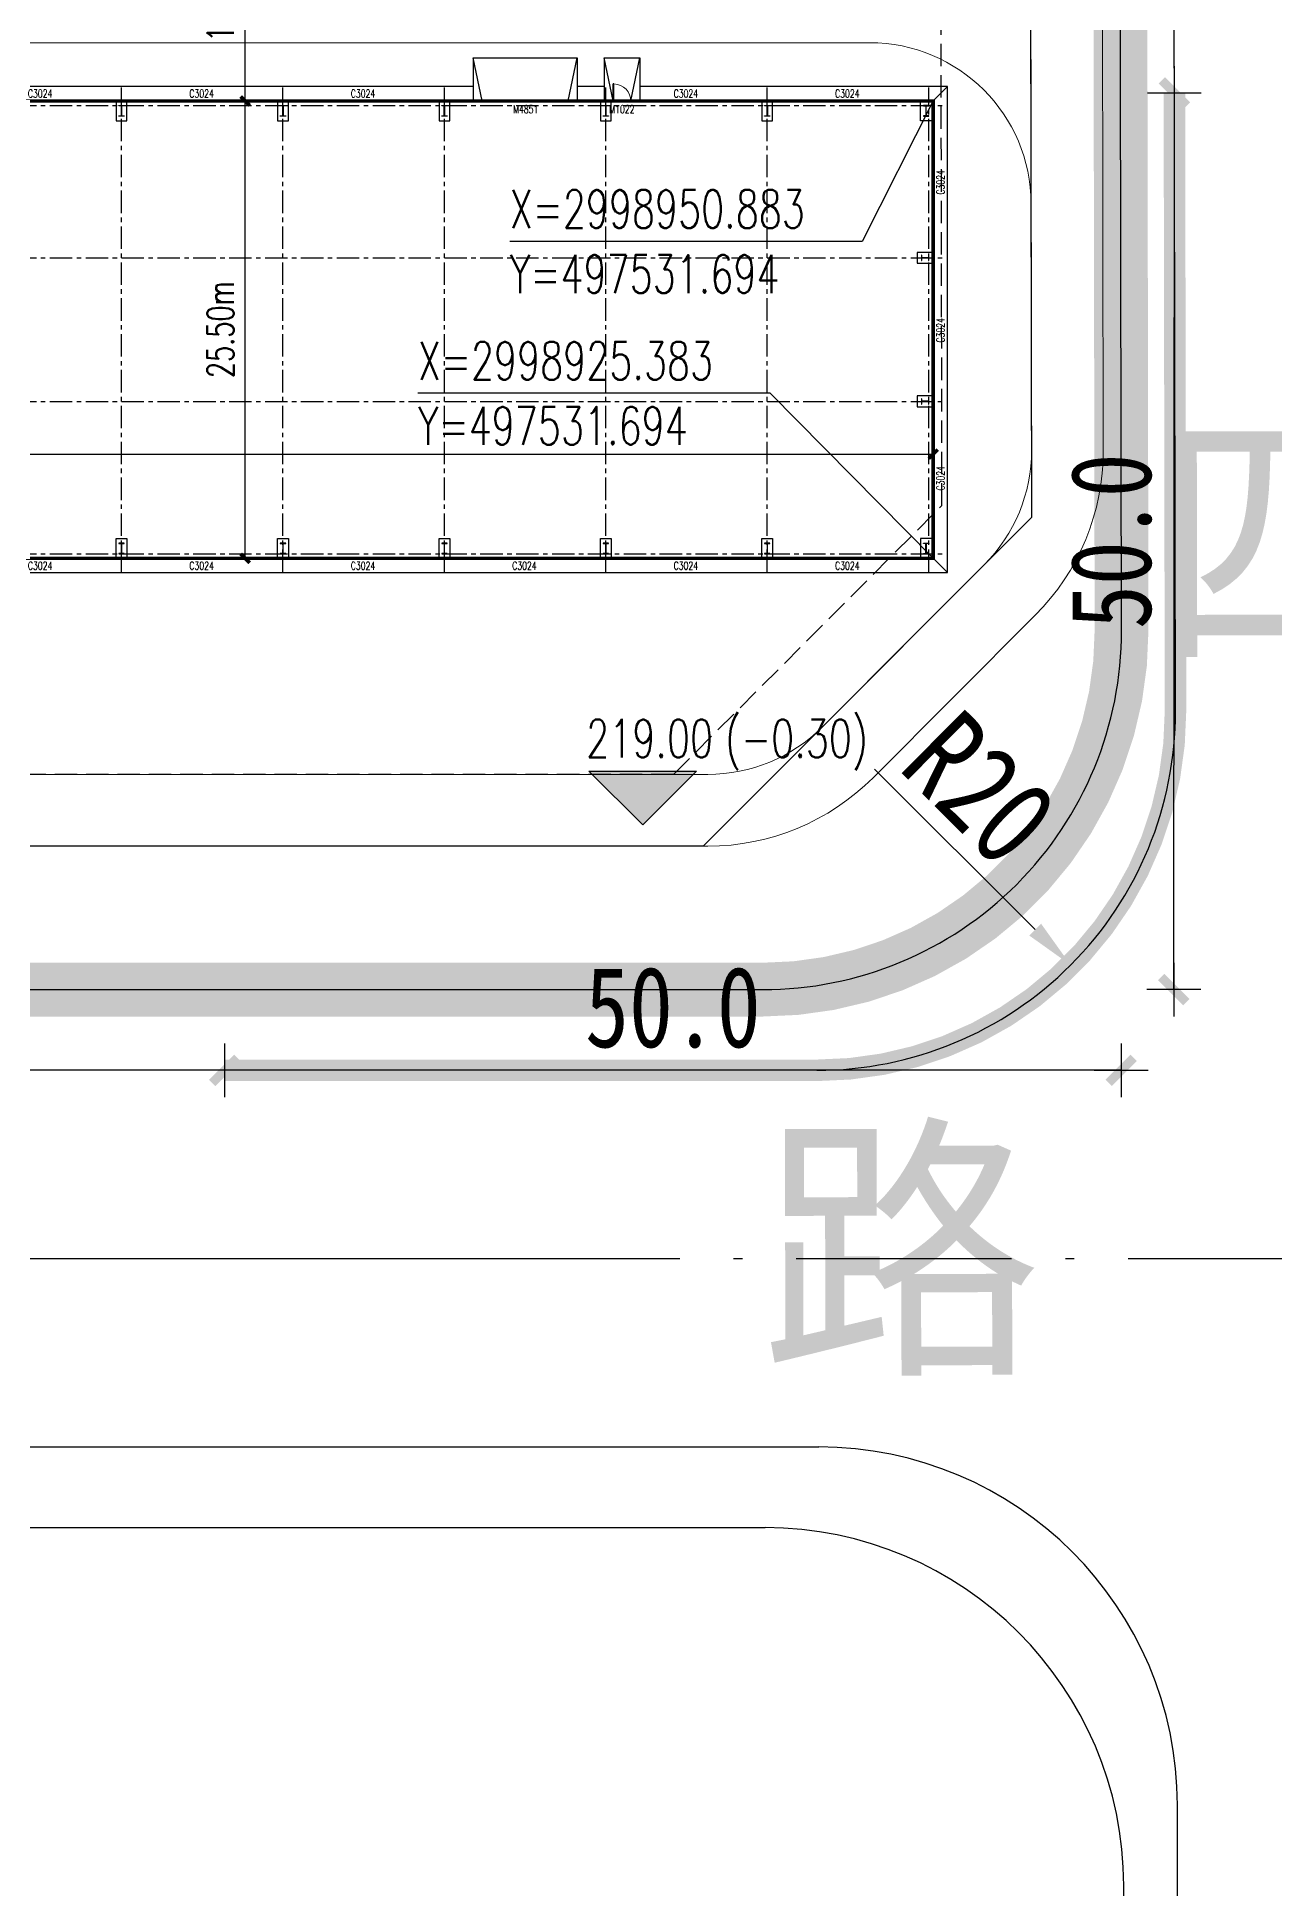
# Model space of a CAD drawing. Header units: metres. Extents: x 497148 to 498044, y 2998751 to 2999627.
# Drawn here: x 497481.7 to 497550.7, y 2998851.2 to 2998954.4 of the extents above; entities that cross this region are included whole.
import ezdxf

# ---------------------------------------------------------------- set-up
doc = ezdxf.new("R2010")
doc.units = ezdxf.units.M
for name, pattern in [('ACAD_ISO10W100', [18.5, 12, -3, 0.5, -3]), ('CENTER', [2, 1.25, -0.25, 0.25, -0.25]), ('DASH', [0.35, 0.25, -0.1]), ('DASH_6_1', [9, 6, -1, 0, -2]), ('DASHDOT', [1, 0.5, -0.25, 0, -0.25])]:
    doc.linetypes.add(name, pattern=pattern)
for name, color, linetype in [('COLUMN', 9, 'Continuous'), ('DIM_COOR', 3, 'Continuous'), ('DIM_ELEV', 3, 'Continuous'), ('DM-半径', 7, 'Continuous'), ('DM-尺寸标注', 7, 'Continuous'), ('DOTE', 1, 'CENTER'), ('GROUND', 2, 'Continuous'), ('KZ-用地边界', 40, 'DASH_6_1'), ('PUB_DIM', 3, 'Continuous'), ('PUB_WALL', 9, 'Continuous'), ('RD-中线', 1, 'DASHDOT'), ('RD-侧石线', 5, 'Continuous'), ('RD-红线', 7, 'Continuous'), ('STAIR', 2, 'Continuous'), ('WALL-MOVE', 6, 'Continuous'), ('WINDOW', 4, 'Continuous'), ('WINDOW_TEXT', 7, 'Continuous'), ('图例层', 7, 'Continuous'), ('建筑', 7, 'Continuous'), ('规划路名', 7, 'Continuous')]:
    doc.layers.add(name, color=color, linetype=linetype)
doc.layers.add('道路', color=4, linetype='Continuous', lineweight=15)
doc.styles.add('_TCH_DIM', font='SIMPLEX', dxfattribs={"bigfont": 'GBCBIG'})
doc.styles.add('_TCH_DIM_T3', font='SIMPLEX', dxfattribs={"width": 0.7058823529411765, "bigfont": 'GBCBIG'})
doc.styles.add('_TCH_WINDOW', font='SIMPLEX', dxfattribs={"height": 3.5, "bigfont": 'GBCBIG'})
doc.styles.add('DIMHT', font='simhei.ttf', dxfattribs={"width": 0.8})
doc.styles.add('DIMST', font='SimSun.ttf', dxfattribs={"width": 0.8})
doc.styles.get("Standard").update_dxf_attribs({"font": 'arial.ttf'})
doc.dimstyles.new('_TCH_ARCH_M_M&&1', dxfattribs={"dimtxt": 1.4875, "dimasz": 0.5, "dimexe": 1.25, "dimexo": 1.5, "dimgap": 0.6312500000000001, "dimtad": 1, "dimzin": 0, "dimdsep": 46, "dimtxsty": '_TCH_DIM_T3', "dimblk": 'ARCHTICK', "dimcen": 0.09, "dimclrt": 7, "dimazin": 2, "dimtfac": 1, "dimtix": 1, "dimtmove": 2, "dimatfit": 3, "dimfxl": 0, "dimtolj": 1, "dimtzin": 0, "dimarcsym": 0})
doc.dimstyles.new('ISO-25', dxfattribs={"dimtxt": 2.5, "dimasz": 2.5, "dimexe": 1.25, "dimexo": 0.625, "dimtad": 1, "dimtxsty": 'Standard', "dimcen": 2.5, "dimadec": 0, "dimazin": 0, "dimtfac": 1, "dimtmove": 0, "dimatfit": 3, "dimfxl": 0, "dimarcsym": 0})

# ---------------------------------------------------------------- blocks, each defined once
blk = doc.blocks.new('新块')
at = {"layer": 'RD-中线', "color": 6, "linetype": 'DASHDOT', "ltscale": 80}
blk.add_line((497308.3017978949, 2998886.332702593), (498013.1257463712, 2998886.332702593), dxfattribs=at)
blk.add_line((497308.3017978949, 2998886.332702593), (498013.1257463712, 2998886.332702593), dxfattribs=at)
at = {"layer": 'RD-中线', "color": 6, "linetype": 'ACAD_ISO10W100', "flags": 128}
blk.add_lwpolyline([(497228.0621315954, 2998886.332702593), (497955.0185143865, 2998886.332702593)], dxfattribs=at)
at = {"layer": 'RD-侧石线', "color": 5, "ltscale": 0.1}
blk.add_lwpolyline([(497228.0621315954, 2998875.832687336), (497525.3122888071, 2998875.83266474)], dxfattribs=at)
at = {"layer": 'RD-侧石线'}
blk.add_lwpolyline([(497545.3122555142, 2998855.868314427, 0.4136915585738741), (497525.3122888071, 2998875.83266474, 0.4136915585738741)], format="xyb", dxfattribs=at)
at = {"layer": 'RD-侧石线', "color": 5, "ltscale": 0.1, "flags": 128}
blk.add_lwpolyline([(497545.390038065, 2998812.231226064), (497545.3122555142, 2998855.868314427)], dxfattribs=at)
at = {"layer": 'RD-红线', "ltscale": 0.1}
blk.add_lwpolyline([(497228.0621315954, 2998871.332702593), (497493.7846594618, 2998871.332702593), (497522.3202988798, 2998871.332702593)], dxfattribs=at)
at = {"layer": 'RD-红线'}
blk.add_lwpolyline([(497542.3202671072, 2998851.36835228, 0.4136915808311707), (497522.3202988798, 2998871.332702593, 0.4136915808311707)], format="xyb", dxfattribs=at)
at = {"layer": 'RD-红线', "ltscale": 0.1, "flags": 128}
blk.add_lwpolyline([(497542.3900285331, 2998812.231226064), (497542.3202671072, 2998851.36835228)], dxfattribs=at)
at = {"layer": '规划路名', "style": 'DIMHT'}
for s, p in [('四', (497543.8349212581, 2998920.621992016, 222.4595944753637)), ('路', (497522.0540114424, 2998881.014299067, 7.739594475363702))]:
    blk.add_text(s, height=11.52, rotation=0.1111880066965979, dxfattribs=at).set_placement(p)
blk = doc.blocks.new('zz')
at = {"layer": 'COLUMN'}
for p, q in [((16.00000000000364, 817.328302117641), (3.637978807091713e-12, 817.328302117641)), ((3.637978807091713e-12, 817.328302117641), (3.637978807091713e-12, 517.328302117641)), ((3.637978807091713e-12, 517.328302117641), (16.00000000000364, 517.328302117641)), ((16.00000000000364, 677.328302117641), (16.00000000000364, 817.328302117641)), ((21.00000000000364, 672.328302117641), (16.00000000000364, 677.328302117641)), ((16.00000000000364, 657.328302117641), (21.00000000000364, 662.328302117641)), ((16.00000000000364, 517.328302117641), (16.00000000000364, 657.328302117641)), ((579.0000000000036, 672.3283021176483), (21.00000000000364, 672.328302117641)), ((21.00000000000364, 662.328302117641), (579.0000000000036, 662.3283021176483)), ((584.0000000000036, 677.3283021176483), (579.0000000000036, 672.3283021176483)), ((579.0000000000036, 662.3283021176483), (584.0000000000036, 657.3283021176483)), ((584.0000000000036, 817.3283021176483), (584.0000000000036, 677.3283021176483)), ((600.0000000000036, 817.3283021176483), (584.0000000000036, 817.3283021176483)), ((584.0000000000036, 657.3283021176483), (584.0000000000036, 517.3283021176483)), ((584.0000000000036, 517.3283021176483), (600.0000000000036, 517.3283021176483)), ((600.0000000000036, 517.3283021176483), (600.0000000000036, 817.3283021176483))]:
    blk.add_line(p, q, dxfattribs=at)
blk = doc.blocks.new('ghnety')
at = {"layer": 'COLUMN'}
for p, q in [((216, 817.3283021176412), (200, 817.3283021176412)), ((200, 817.3283021176412), (200, 517.3283021176412)), ((200, 517.3283021176412), (216, 517.3283021176412)), ((216, 677.3283021176412), (216, 817.3283021176412)), ((221, 672.3283021176412), (216, 677.3283021176412)), ((216, 657.3283021176412), (221, 662.3283021176412)), ((216, 517.3283021176412), (216, 657.3283021176412)), ((579, 672.3283021176485), (221, 672.3283021176412)), ((221, 662.3283021176412), (579, 662.3283021176485)), ((584, 677.3283021176485), (579, 672.3283021176485)), ((579, 662.3283021176485), (584, 657.3283021176485)), ((584, 817.3283021176485), (584, 677.3283021176485)), ((600, 817.3283021176485), (584, 817.3283021176485)), ((584, 657.3283021176485), (584, 517.3283021176485)), ((584, 517.3283021176485), (600, 517.3283021176485)), ((600, 517.3283021176485), (600, 817.3283021176485))]:
    blk.add_line(p, q, dxfattribs=at)
blk = doc.blocks.new('$TCHSYS$WIN2D')
for p, q in [((-0.5, 0.5), (0.5, 0.5)), ((-0.5, 0.5), (-0.4999999999999999, -0.5)), ((0.5, 0.5), (0.4999999999999998, -0.5)), ((0.5, 0.1666666666666666), (-0.5, 0.1666666666666666)), ((0.5, -0.1666666666666667), (-0.5, -0.1666666666666667)), ((-0.4999999999999999, -0.5), (0.5, -0.5))]:
    blk.add_line(p, q)
blk = doc.blocks.new('$DorLib2D$00000001')
at = {"color": 0}
for p, q in [((0.45, 0.9750000000000001), (0.5000000000000002, 0.9750000000000001)), ((0.45, 0), (0.45, 0.9750000000000001)), ((0.5, 0), (0.45, 0)), ((0.5, 0), (0.5, 0.9750000000000001))]:
    blk.add_line(p, q, dxfattribs=at)
at = {"color": 0, "lineweight": 13}
blk.add_arc((0.475, 0), 0.975, 91.46928358135379, 180, dxfattribs=at)
blk = doc.blocks.new('$DorLib2D$00000126')
at = {"color": 0, "linetype": 'Continuous'}
for p, q in [((-0.5319999999956053, 0.5), (-0.5319999999956053, 0.900000000000091)), ((0.5320000000047003, 0.900000000000091), (0.5320000000047003, 0.5000000000002274))]:
    blk.add_line(p, q, dxfattribs=at)
at = {"color": 0, "linetype": 'DASH'}
for p, q in [((-0.5319999999956053, 0.900000000000091), (0.5320000000047003, 0.900000000000091)), ((-0.5319999999956053, 0.5), (0.5320000000047003, 0.5000000000002274))]:
    blk.add_line(p, q, dxfattribs=at)
blk = doc.blocks.new('A$C82a5b38e')
at = {"layer": 'PUB_WALL'}
for points in [[(129.0499999999884, 26.30000232579187), (123.0499999999884, 26.30000232579187), (123.0625, 26.2875023256056), (129.0374999999767, 26.2875023256056)], [(123.0499999999884, 26.30000232579187), (123.0499999999884, 26.25000232551247), (123.0625, 26.26250232569873), (123.0625, 26.2875023256056)], [(123.0499999999884, 26.25000232551247), (129.0499999999884, 26.25000232551247), (129.0374999999767, 26.26250232569873), (123.0625, 26.26250232569873)], [(129.0499999999884, 26.25000232551247), (129.0499999999884, 26.30000232579187), (129.0374999999767, 26.2875023256056), (129.0374999999767, 26.26250232569873)], [(138.0499999999884, 26.30000232579187), (132.0499999999884, 26.30000232579187), (132.0625, 26.2875023256056), (138.0374999999767, 26.2875023256056)], [(132.0499999999884, 26.30000232579187), (132.0499999999884, 26.25000232551247), (132.0625, 26.26250232569873), (132.0625, 26.2875023256056)], [(132.0499999999884, 26.25000232551247), (138.0499999999884, 26.25000232551247), (138.0374999999767, 26.26250232569873), (132.0625, 26.26250232569873)], [(138.0499999999884, 26.25000232551247), (138.0499999999884, 26.30000232579187), (138.0374999999767, 26.2875023256056), (138.0374999999767, 26.26250232569873)], [(147.0499999999884, 26.30000232579187), (141.0499999999884, 26.30000232579187), (141.0625, 26.2875023256056), (147.0374999999767, 26.2875023256056)], [(141.0499999999884, 26.30000232579187), (141.0499999999884, 26.25000232551247), (141.0625, 26.26250232569873), (141.0625, 26.2875023256056)], [(141.0499999999884, 26.25000232551247), (147.0499999999884, 26.25000232551247), (147.0374999999767, 26.26250232569873), (141.0625, 26.26250232569873)], [(146.1499999999651, 26.30000232579187), (146.1499999999651, 26.25000232551247), (146.1375000000116, 26.26250232569873), (146.1375000000116, 26.2875023256056)], [(156.0499999999884, 26.30000232579187), (150.0499999999884, 26.30000232579187), (150.0625, 26.2875023256056), (156.0374999999767, 26.2875023256056)], [(150.0499999999884, 26.25000232551247), (156.0499999999884, 26.25000232551247), (156.0374999999767, 26.26250232569873), (150.0625, 26.26250232569873)], [(150.9500000000116, 26.25000232551247), (150.9500000000116, 26.30000232579187), (150.9624999999651, 26.2875023256056), (150.9624999999651, 26.26250232569873)], [(153.4500000000116, 26.30000232579187), (153.4500000000116, 26.25000232551247), (153.4375, 26.26250232569873), (153.4375, 26.2875023256056)], [(154.4500000000116, 26.25000232551247), (154.4500000000116, 26.30000232579187), (154.4624999999651, 26.2875023256056), (154.4624999999651, 26.26250232569873)], [(156.0499999999884, 26.25000232551247), (156.0499999999884, 26.30000232579187), (156.0374999999767, 26.2875023256056), (156.0374999999767, 26.26250232569873)], [(165.0499999999884, 26.30000232579187), (159.0499999999884, 26.30000232579187), (159.0625, 26.2875023256056), (165.0374999999767, 26.2875023256056)], [(159.0499999999884, 26.30000232579187), (159.0499999999884, 26.25000232551247), (159.0625, 26.26250232569873), (159.0625, 26.2875023256056)], [(159.0499999999884, 26.25000232551247), (165.0499999999884, 26.25000232551247), (165.0374999999767, 26.26250232569873), (159.0625, 26.26250232569873)], [(165.0499999999884, 26.25000232551247), (165.0499999999884, 26.30000232579187), (165.0374999999767, 26.2875023256056), (165.0374999999767, 26.26250232569873)], [(171.2999999999884, 26.30000232579187), (168.0499999999884, 26.30000232579187), (168.0624999999418, 26.2875023256056), (171.2875000000349, 26.2875023256056)], [(168.0499999999884, 26.30000232579187), (168.0499999999884, 26.25000232551247), (168.0624999999418, 26.26250232569873), (168.0624999999418, 26.2875023256056)], [(168.0499999999884, 26.25000232551247), (171.25, 26.25000232551247), (171.2625000000116, 26.26250232569873), (168.0624999999418, 26.26250232569873)], [(171.25, 26.25000232551247), (171.25, 23.30000116303563), (171.2625000000116, 23.31250116275623), (171.2625000000116, 26.26250232569873)], [(171.2999999999884, 23.30000116303563), (171.2999999999884, 26.30000232579187), (171.2875000000349, 26.2875023256056), (171.2875000000349, 23.31250116275623)], [(171.25, 23.30000116303563), (171.2999999999884, 23.30000116303563), (171.2875000000349, 23.31250116275623), (171.2625000000116, 23.31250116275623)], [(171.25, 20.30000116303563), (171.25, 15.05000116303563), (171.2625000000116, 15.06250116275623), (171.2625000000116, 20.28750116284937)], [(171.2999999999884, 20.30000116303563), (171.25, 20.30000116303563), (171.2625000000116, 20.28750116284937), (171.2875000000349, 20.28750116284937)], [(171.2999999999884, 15.05000116303563), (171.2999999999884, 20.30000116303563), (171.2875000000349, 20.28750116284937), (171.2875000000349, 15.06250116275623)], [(171.25, 15.05000116303563), (171.2999999999884, 15.05000116303563), (171.2875000000349, 15.06250116275623), (171.2625000000116, 15.06250116275623)], [(171.25, 12.05000116303563), (171.25, 6.800001163035631), (171.2625000000116, 6.812501162756234), (171.2625000000116, 12.03750116284937)], [(171.2999999999884, 12.05000116303563), (171.25, 12.05000116303563), (171.2625000000116, 12.03750116284937), (171.2875000000349, 12.03750116284937)], [(171.2999999999884, 6.800001163035631), (171.2999999999884, 12.05000116303563), (171.2875000000349, 12.03750116284937), (171.2875000000349, 6.812501162756234)], [(171.25, 6.800001163035631), (171.2999999999884, 6.800001163035631), (171.2875000000349, 6.812501162756234), (171.2625000000116, 6.812501162756234)], [(171.2999999999884, 3.800001163035631), (171.25, 3.800001163035631), (171.2625000000116, 3.787501162849367), (171.2875000000349, 3.787501162849367)], [(171.25, 3.800001163035631), (171.25, 0.8500000000931323), (171.2625000000116, 0.8374999999068677), (171.2625000000116, 3.787501162849367)], [(171.2999999999884, 0.7999999998137355), (171.2999999999884, 3.800001163035631), (171.2875000000349, 3.787501162849367), (171.2875000000349, 0.8125)], [(129.0499999999884, 0.8500000000931323), (123.0499999999884, 0.8500000000931323), (123.0625, 0.8374999999068677), (129.0375000000349, 0.8374999999068677)], [(123.0499999999884, 0.8500000000931323), (123.0499999999884, 0.7999999998137355), (123.0625, 0.8125), (123.0625, 0.8374999999068677)], [(123.0499999999884, 0.7999999998137355), (129.0499999999884, 0.7999999998137355), (129.0375000000349, 0.8125), (123.0625, 0.8125)], [(129.0499999999884, 0.7999999998137355), (129.0499999999884, 0.8500000000931323), (129.0375000000349, 0.8374999999068677), (129.0375000000349, 0.8125)], [(138.0499999999884, 0.8500000000931323), (132.0499999999884, 0.8500000000931323), (132.0625, 0.8374999999068677), (138.0375000000349, 0.8374999999068677)], [(132.0499999999884, 0.8500000000931323), (132.0499999999884, 0.7999999998137355), (132.0625, 0.8125), (132.0625, 0.8374999999068677)], [(132.0499999999884, 0.7999999998137355), (138.0499999999884, 0.7999999998137355), (138.0375000000349, 0.8125), (132.0625, 0.8125)], [(138.0499999999884, 0.7999999998137355), (138.0499999999884, 0.8500000000931323), (138.0375000000349, 0.8374999999068677), (138.0375000000349, 0.8125)], [(147.0499999999884, 0.8500000000931323), (141.0499999999884, 0.8500000000931323), (141.0625, 0.8374999999068677), (147.0375000000349, 0.8374999999068677)], [(141.0499999999884, 0.8500000000931323), (141.0499999999884, 0.7999999998137355), (141.0625, 0.8125), (141.0625, 0.8374999999068677)], [(141.0499999999884, 0.7999999998137355), (147.0499999999884, 0.7999999998137355), (147.0375000000349, 0.8125), (141.0625, 0.8125)], [(147.0499999999884, 0.7999999998137355), (147.0499999999884, 0.8500000000931323), (147.0375000000349, 0.8374999999068677), (147.0375000000349, 0.8125)], [(156.0499999999884, 0.8500000000931323), (150.0499999999884, 0.8500000000931323), (150.0625, 0.8374999999068677), (156.0375000000349, 0.8374999999068677)], [(150.0499999999884, 0.8500000000931323), (150.0499999999884, 0.7999999998137355), (150.0625, 0.8125), (150.0625, 0.8374999999068677)], [(150.0499999999884, 0.7999999998137355), (156.0499999999884, 0.7999999998137355), (156.0375000000349, 0.8125), (150.0625, 0.8125)], [(156.0499999999884, 0.7999999998137355), (156.0499999999884, 0.8500000000931323), (156.0375000000349, 0.8374999999068677), (156.0375000000349, 0.8125)], [(165.0499999999884, 0.8500000000931323), (159.0499999999884, 0.8500000000931323), (159.0625, 0.8374999999068677), (165.0375000000349, 0.8374999999068677)], [(159.0499999999884, 0.8500000000931323), (159.0499999999884, 0.7999999998137355), (159.0625, 0.8125), (159.0625, 0.8374999999068677)], [(159.0499999999884, 0.7999999998137355), (165.0499999999884, 0.7999999998137355), (165.0375000000349, 0.8125), (159.0625, 0.8125)], [(165.0499999999884, 0.7999999998137355), (165.0499999999884, 0.8500000000931323), (165.0375000000349, 0.8374999999068677), (165.0375000000349, 0.8125)], [(168.0498778069159, 0.7999999998137355), (171.2999999999884, 0.7999999998137355), (171.2875000000349, 0.8125), (168.0623778069275, 0.8125)], [(168.0499999999884, 0.8500000000931323), (168.0499999999884, 0.7999999998137355), (168.0625, 0.8125), (168.0625, 0.8374999999068677)], [(171.25, 0.8500000000931323), (168.0500262547866, 0.8500000000931323), (168.0625262547983, 0.8374999999068677), (171.2625000000116, 0.8374999999068677)]]:
    blk.add_hatch(color=256, dxfattribs=at).paths.add_polyline_path(points)
for points in [[(126.3500000000349, 26.30000116303563), (125.75, 26.30000116303563), (125.75, 25.2000011629425), (126.3500000000349, 25.2000011629425)], [(135.3500000000349, 26.30000116303563), (134.75, 26.30000116303563), (134.75, 25.2000011629425), (135.3500000000349, 25.2000011629425)], [(144.3500000000349, 26.30000116303563), (143.75, 26.30000116303563), (143.75, 25.2000011629425), (144.3500000000349, 25.2000011629425)], [(153.3500000000349, 26.30000116303563), (152.75, 26.30000116303563), (152.75, 25.2000011629425), (153.3500000000349, 25.2000011629425)], [(162.3500000000349, 26.30000116303563), (161.75, 26.30000116303563), (161.75, 25.2000011629425), (162.3500000000349, 25.2000011629425)], [(170.6000000000349, 26.30000116303563), (171.2999999999884, 26.30000116303563), (171.2999999999884, 25.2000011629425), (170.6000000000349, 25.2000011629425)], [(171.2999999999884, 17.25000116275623), (171.2999999999884, 17.85000116284937), (170.3999999999651, 17.85000116284937), (170.3999999999651, 17.25000116275623)], [(171.2999999999884, 9.250001162756234), (171.2999999999884, 9.850001162849367), (170.3999999999651, 9.850001162849367), (170.3999999999651, 9.250001162756234)], [(126.3500000000349, 0.8000011630356312), (125.75, 0.8000011630356312), (125.75, 1.900001162663102), (126.3500000000349, 1.900001162663102)], [(135.3500000000349, 0.8000011630356312), (134.75, 0.8000011630356312), (134.75, 1.900001162663102), (135.3500000000349, 1.900001162663102)], [(144.3500000000349, 0.8000011630356312), (143.75, 0.8000011630356312), (143.75, 1.900001162663102), (144.3500000000349, 1.900001162663102)], [(153.3500000000349, 0.8000011630356312), (152.75, 0.8000011630356312), (152.75, 1.900001162663102), (153.3500000000349, 1.900001162663102)], [(162.3500000000349, 0.8000011630356312), (161.75, 0.8000011630356312), (161.75, 1.900001162663102), (162.3500000000349, 1.900001162663102)], [(170.6000000000349, 0.8000011630356312), (171.2999999999884, 0.8000011630356312), (171.2999999999884, 1.900001162663102), (170.6000000000349, 1.900001162663102)]]:
    blk.add_lwpolyline(points, close=True)
at = {"layer": 'DOTE'}
for p, q in [((126.0499999999884, 0.05000116303563118), (126.0499999999884, 27.05000116303563)), ((126.0499999999884, 0.05000116303563118), (126.0499999999884, 27.05000116303563)), ((135.0499999999884, 0.05000116303563118), (135.0499999999884, 27.05000116303563)), ((135.0499999999884, 0.05000116303563118), (135.0499999999884, 27.05000116303563)), ((144.0499999999884, 0.05000116303563118), (144.0499999999884, 27.05000116303563)), ((144.0499999999884, 0.05000116303563118), (144.0499999999884, 27.05000116303563)), ((153.0499999999884, 0.05000116303563118), (153.0499999999884, 27.05000116303563)), ((153.0499999999884, 0.05000116303563118), (153.0499999999884, 27.05000116303563)), ((162.0499999999884, 0.05000116303563118), (162.0499999999884, 27.05000116303563)), ((162.0499999999884, 0.05000116303563118), (162.0499999999884, 27.05000116303563)), ((171.0499999999884, 0.05000116303563118), (171.0499999999884, 27.05000116303563)), ((0.04999999998835847, 26.05000116303563), (172.0499999999884, 26.05000116303563)), ((0.04999999998835847, 17.55000116303563), (172.0499999999884, 17.55000116303563)), ((0.04999999998835847, 9.550001163035631), (172.0499999999884, 9.550001163035631)), ((0.04999999998835847, 1.050001163035631), (172.0499999999884, 1.050001163035631))]:
    blk.add_line(p, q, dxfattribs=at)
at = {"layer": 'GROUND'}
for p, q in [((145.6499999999651, 27.1000023256056), (88.45000000001164, 27.1000023256056)), ((152.9500000000116, 27.1000023256056), (151.4500000000116, 27.1000023256056)), ((172.1000000000349, 27.1000023256056), (154.9500000000116, 27.1000023256056)), ((171.2999999999884, 26.30000232579187), (172.1000000000349, 27.1000023256056)), ((172.1000000000349, 0), (172.1000000000349, 27.1000023256056)), ((171.2999999999884, 0.7999999998137355), (171.2999999999884, 26.30000232579187)), ((88.45000000001164, 0.7999999998137355), (159.6499999999651, 0.7999999998137355)), ((88.45000000001164, 0), (172.1000000000349, 0)), ((169.4500000000116, 0.7999999998137355), (171.2999999999884, 0.7999999998137355)), ((171.2999999999884, 0.7999999998137355), (172.1000000000349, 0))]:
    blk.add_line(p, q, dxfattribs=at)
at = {"layer": 'STAIR'}
for p, q in [((145.6499999999651, 28.70000232569873), (151.4500000000116, 28.70000232569873)), ((145.6499999999651, 28.70000232569873), (145.6499999999651, 26.30000232579187)), ((146.1499999999651, 26.30000232579187), (145.6499999999651, 28.70000232569873)), ((150.9500000000116, 26.30000232579187), (151.4500000000116, 28.70000232569873)), ((151.4500000000116, 28.70000232569873), (151.4500000000116, 26.30000232579187)), ((152.9500000000116, 28.70000232569873), (154.9500000000116, 28.70000232569873)), ((152.9500000000116, 28.70000232569873), (152.9500000000116, 26.30000232579187)), ((153.4500000000116, 26.30000232579187), (152.9500000000116, 28.70000232569873)), ((154.4500000000116, 26.30000232579187), (154.9500000000116, 28.70000232569873)), ((154.9500000000116, 28.70000232569873), (154.9500000000116, 26.30000232579187)), ((145.6499999999651, 26.30000232579187), (151.4500000000116, 26.30000232579187)), ((159.6499999999651, 0.7999999998137355), (161.6499999999651, 0.7999999998137355))]:
    blk.add_line(p, q, dxfattribs=at)
at = {"layer": 'WALL-MOVE'}
for p, q in [((129.0499999999884, 26.30000232579187), (123.0499999999884, 26.30000232579187)), ((123.0499999999884, 26.30000232579187), (123.0499999999884, 26.25000232551247)), ((123.0499999999884, 26.25000232551247), (129.0499999999884, 26.25000232551247)), ((129.0499999999884, 26.25000232551247), (129.0499999999884, 26.30000232579187)), ((138.0499999999884, 26.30000232579187), (132.0499999999884, 26.30000232579187)), ((132.0499999999884, 26.30000232579187), (132.0499999999884, 26.25000232551247)), ((132.0499999999884, 26.25000232551247), (138.0499999999884, 26.25000232551247)), ((138.0499999999884, 26.25000232551247), (138.0499999999884, 26.30000232579187)), ((147.0499999999884, 26.30000232579187), (141.0499999999884, 26.30000232579187)), ((141.0499999999884, 26.30000232579187), (141.0499999999884, 26.25000232551247)), ((141.0499999999884, 26.25000232551247), (147.0499999999884, 26.25000232551247)), ((146.1499999999651, 26.30000232579187), (146.1499999999651, 26.25000232551247)), ((156.0499999999884, 26.30000232579187), (150.0499999999884, 26.30000232579187)), ((150.0499999999884, 26.25000232551247), (156.0499999999884, 26.25000232551247)), ((150.9500000000116, 26.25000232551247), (150.9500000000116, 26.30000232579187)), ((153.4500000000116, 26.30000232579187), (153.4500000000116, 26.25000232551247)), ((154.4500000000116, 26.25000232551247), (154.4500000000116, 26.30000232579187)), ((156.0499999999884, 26.25000232551247), (156.0499999999884, 26.30000232579187)), ((165.0499999999884, 26.30000232579187), (159.0499999999884, 26.30000232579187)), ((159.0499999999884, 26.30000232579187), (159.0499999999884, 26.25000232551247)), ((159.0499999999884, 26.25000232551247), (165.0499999999884, 26.25000232551247)), ((165.0499999999884, 26.25000232551247), (165.0499999999884, 26.30000232579187)), ((171.2999999999884, 26.30000232579187), (168.0499999999884, 26.30000232579187)), ((168.0499999999884, 26.30000232579187), (168.0499999999884, 26.25000232551247)), ((168.0499999999884, 26.25000232551247), (171.25, 26.25000232551247)), ((171.25, 26.25000232551247), (171.25, 23.30000116303563)), ((171.2999999999884, 23.30000116303563), (171.2999999999884, 26.30000232579187)), ((171.25, 23.30000116303563), (171.2999999999884, 23.30000116303563)), ((171.25, 20.30000116303563), (171.25, 15.05000116303563)), ((171.2999999999884, 20.30000116303563), (171.25, 20.30000116303563)), ((171.2999999999884, 15.05000116303563), (171.2999999999884, 20.30000116303563)), ((171.25, 15.05000116303563), (171.2999999999884, 15.05000116303563)), ((171.25, 12.05000116303563), (171.25, 6.800001163035631)), ((171.2999999999884, 12.05000116303563), (171.25, 12.05000116303563)), ((171.2999999999884, 6.800001163035631), (171.2999999999884, 12.05000116303563)), ((171.25, 6.800001163035631), (171.2999999999884, 6.800001163035631)), ((171.2999999999884, 3.800001163035631), (171.25, 3.800001163035631)), ((171.25, 3.800001163035631), (171.25, 0.8500000000931323)), ((171.2999999999884, 0.7999999998137355), (171.2999999999884, 3.800001163035631)), ((129.0499999999884, 0.8500000000931323), (123.0499999999884, 0.8500000000931323)), ((123.0499999999884, 0.8500000000931323), (123.0499999999884, 0.7999999998137355)), ((123.0499999999884, 0.7999999998137355), (129.0499999999884, 0.7999999998137355)), ((129.0499999999884, 0.7999999998137355), (129.0499999999884, 0.8500000000931323)), ((138.0499999999884, 0.8500000000931323), (132.0499999999884, 0.8500000000931323)), ((132.0499999999884, 0.8500000000931323), (132.0499999999884, 0.7999999998137355)), ((132.0499999999884, 0.7999999998137355), (138.0499999999884, 0.7999999998137355)), ((138.0499999999884, 0.7999999998137355), (138.0499999999884, 0.8500000000931323)), ((147.0499999999884, 0.8500000000931323), (141.0499999999884, 0.8500000000931323)), ((141.0499999999884, 0.8500000000931323), (141.0499999999884, 0.7999999998137355)), ((141.0499999999884, 0.7999999998137355), (147.0499999999884, 0.7999999998137355)), ((147.0499999999884, 0.7999999998137355), (147.0499999999884, 0.8500000000931323)), ((156.0499999999884, 0.8500000000931323), (150.0499999999884, 0.8500000000931323)), ((150.0499999999884, 0.8500000000931323), (150.0499999999884, 0.7999999998137355)), ((150.0499999999884, 0.7999999998137355), (156.0499999999884, 0.7999999998137355)), ((156.0499999999884, 0.7999999998137355), (156.0499999999884, 0.8500000000931323)), ((165.0499999999884, 0.8500000000931323), (159.0499999999884, 0.8500000000931323)), ((159.0499999999884, 0.8500000000931323), (159.0499999999884, 0.7999999998137355)), ((159.0499999999884, 0.7999999998137355), (165.0499999999884, 0.7999999998137355)), ((165.0499999999884, 0.7999999998137355), (165.0499999999884, 0.8500000000931323)), ((171.25, 0.8500000000931323), (168.0499999999884, 0.8500000000931323)), ((168.0499999999884, 0.8500000000931323), (168.0499999999884, 0.7999999998137355)), ((168.0499999999884, 0.7999999998137355), (171.2999999999884, 0.7999999998137355))]:
    blk.add_line(p, q, dxfattribs=at)
at = {"yscale": 0.001, "zscale": 0.001}
for p, xscale, rotation in [((126.7173283021548, 26.05000116303563), -0.001, 90), ((135.7173283021548, 26.05000116303563), -0.001, 90), ((144.7173283021548, 26.05000116303563), -0.001, 90), ((153.7173283021548, 26.05000116303563), -0.001, 90), ((162.7173283021548, 26.05000116303563), -0.001, 90), ((170.2326716979151, 26.05000116303563), 0.001, 270), ((126.7173283021548, 1.050001163035631), 0.001, 90), ((135.7173283021548, 1.050001163035631), 0.001, 90), ((144.7173283021548, 1.050001163035631), 0.001, 90), ((153.7173283021548, 1.050001163035631), 0.001, 90), ((162.7173283021548, 1.050001163035631), 0.001, 90), ((170.2326716979151, 1.050001163035631), -0.001, 270)]:
    blk.add_blockref('zz', p, dxfattribs=dict(at, xscale=xscale, rotation=rotation))
at = {"xscale": 0.001, "yscale": 0.001, "zscale": 0.001}
for p in [(170.4500000000116, 16.88267286075279), (170.4500000000116, 8.882672860752791)]:
    blk.add_blockref('ghnety', p, dxfattribs=at)
at = {"layer": 'WINDOW'}
ref = blk.add_blockref('$TCHSYS$WIN2D', (121.5499999999884, 26.275002325885), dxfattribs=dict(at, xscale=-3, yscale=-0.05, zscale=-3))
ref.add_attrib('A', 'C3024', (120.8300000000163, 26.48937732586637), dxfattribs={"layer": 'WINDOW_TEXT', "height": 0.44625, "style": '_TCH_WINDOW', "width": 0.7058823529411765})
ref = blk.add_blockref('$TCHSYS$WIN2D', (130.5499999999884, 26.275002325885), dxfattribs=dict(at, xscale=-3, yscale=-0.05, zscale=-3))
ref.add_attrib('A', 'C3024', (129.8300000000163, 26.48937732586637), dxfattribs={"layer": 'WINDOW_TEXT', "height": 0.44625, "style": '_TCH_WINDOW', "width": 0.7058823529411765})
ref = blk.add_blockref('$TCHSYS$WIN2D', (139.5499999999884, 26.275002325885), dxfattribs=dict(at, xscale=-3, yscale=-0.05, zscale=-3))
ref.add_attrib('A', 'C3024', (138.8300000000163, 26.48937732586637), dxfattribs={"layer": 'WINDOW_TEXT', "height": 0.44625, "style": '_TCH_WINDOW', "width": 0.7058823529411765})
ref = blk.add_blockref('$DorLib2D$00000001', (153.9500000000116, 26.275002325885), dxfattribs=dict(at, yscale=-1, zscale=-1, rotation=180))
ref.add_attrib('A', 'M1022', (153.2449999999953, 25.61437732586637), dxfattribs={"layer": 'WINDOW_TEXT', "height": 0.44625, "style": '_TCH_WINDOW', "width": 0.7058823529411765})
ref = blk.add_blockref('$TCHSYS$WIN2D', (157.5499999999884, 26.275002325885), dxfattribs=dict(at, xscale=-3, yscale=-0.05, zscale=-3))
ref.add_attrib('A', 'C3024', (156.8300000000163, 26.48937732586637), dxfattribs={"layer": 'WINDOW_TEXT', "height": 0.44625, "style": '_TCH_WINDOW', "width": 0.7058823529411765})
ref = blk.add_blockref('$TCHSYS$WIN2D', (166.5499999999884, 26.275002325885), dxfattribs=dict(at, xscale=-3, yscale=-0.05, zscale=-3))
ref.add_attrib('A', 'C3024', (165.8300000000163, 26.48937732586637), dxfattribs={"layer": 'WINDOW_TEXT', "height": 0.44625, "style": '_TCH_WINDOW', "width": 0.7058823529411765})
ref = blk.add_blockref('$DorLib2D$00000126', (148.5499999999884, 26.275002325885), dxfattribs=dict(at, xscale=4.8, yscale=-0.05, zscale=-4.8, rotation=180))
ref.add_attrib('A', 'M4851', (147.882500000007, 25.61437732586637), dxfattribs={"layer": 'WINDOW_TEXT', "height": 0.44625, "style": '_TCH_WINDOW', "width": 0.7058823529411765})
ref = blk.add_blockref('$TCHSYS$WIN2D', (171.2749999999651, 21.80000116303563), dxfattribs=dict(at, xscale=-3, yscale=-0.05, zscale=-3, rotation=270))
ref.add_attrib('A', 'C3024', (171.9356249999837, 21.08000116283074), dxfattribs={"layer": 'WINDOW_TEXT', "height": 0.44625, "rotation": 90, "style": '_TCH_WINDOW', "width": 0.7058823529411765})
ref = blk.add_blockref('$TCHSYS$WIN2D', (171.2749999999651, 13.55000116303563), dxfattribs=dict(at, xscale=-3, yscale=-0.05, zscale=-3, rotation=270))
ref.add_attrib('A', 'C3024', (171.9356249999837, 12.83000116283074), dxfattribs={"layer": 'WINDOW_TEXT', "height": 0.44625, "rotation": 90, "style": '_TCH_WINDOW', "width": 0.7058823529411765})
ref = blk.add_blockref('$TCHSYS$WIN2D', (171.2749999999651, 5.300001163035631), dxfattribs=dict(at, xscale=-3, yscale=-0.05, zscale=-3, rotation=270))
ref.add_attrib('A', 'C3024', (171.9356249999837, 4.58000116283074), dxfattribs={"layer": 'WINDOW_TEXT', "height": 0.44625, "rotation": 90, "style": '_TCH_WINDOW', "width": 0.7058823529411765})
ref = blk.add_blockref('$TCHSYS$WIN2D', (121.5499999999884, 0.8250000001862645), dxfattribs=dict(at, xscale=-3, yscale=0.05, zscale=-3))
ref.add_attrib('A', 'C3024', (120.8300000000163, 0.1643750001676381), dxfattribs={"layer": 'WINDOW_TEXT', "height": 0.44625, "style": '_TCH_WINDOW', "width": 0.7058823529411765})
ref = blk.add_blockref('$TCHSYS$WIN2D', (130.5499999999884, 0.8250000001862645), dxfattribs=dict(at, xscale=-3, yscale=0.05, zscale=-3))
ref.add_attrib('A', 'C3024', (129.8300000000163, 0.1643750001676381), dxfattribs={"layer": 'WINDOW_TEXT', "height": 0.44625, "style": '_TCH_WINDOW', "width": 0.7058823529411765})
ref = blk.add_blockref('$TCHSYS$WIN2D', (139.5499999999884, 0.8250000001862645), dxfattribs=dict(at, xscale=-3, yscale=0.05, zscale=-3))
ref.add_attrib('A', 'C3024', (138.8300000000163, 0.1643750001676381), dxfattribs={"layer": 'WINDOW_TEXT', "height": 0.44625, "style": '_TCH_WINDOW', "width": 0.7058823529411765})
ref = blk.add_blockref('$TCHSYS$WIN2D', (148.5499999999884, 0.8250000001862645), dxfattribs=dict(at, xscale=-3, yscale=0.05, zscale=-3))
ref.add_attrib('A', 'C3024', (147.8300000000163, 0.1643750001676381), dxfattribs={"layer": 'WINDOW_TEXT', "height": 0.44625, "style": '_TCH_WINDOW', "width": 0.7058823529411765})
ref = blk.add_blockref('$TCHSYS$WIN2D', (157.5499999999884, 0.8250000001862645), dxfattribs=dict(at, xscale=-3, yscale=0.05, zscale=-3))
ref.add_attrib('A', 'C3024', (156.8300000000163, 0.1643750001676381), dxfattribs={"layer": 'WINDOW_TEXT', "height": 0.44625, "style": '_TCH_WINDOW', "width": 0.7058823529411765})
ref = blk.add_blockref('$TCHSYS$WIN2D', (166.5499999999884, 0.8250000001862645), dxfattribs=dict(at, xscale=-3, yscale=0.05, zscale=-3))
ref.add_attrib('A', 'C3024', (165.8300000000163, 0.1643750001676381), dxfattribs={"layer": 'WINDOW_TEXT', "height": 0.44625, "style": '_TCH_WINDOW', "width": 0.7058823529411765})
blk = doc.blocks.new('*D1207')
at = {"layer": 'Defpoints', "color": 0, "transparency": 16777216}
for p in [(497525.2035666879, 2998916.832665286), (497539.3583002698, 2998902.703138851)]:
    blk.add_point(p, dxfattribs=at)
at = {"layer": 'DM-半径', "color": 0, "lineweight": -2, "transparency": 16777216}
blk.add_line((497528.4154655226, 2998913.626486291), (497537.3766375685, 2998904.681272551), dxfattribs=at)
at = {"layer": 'DM-半径', "color": 0, "transparency": 16777216}
blk.add_solid([(497537.7063265187, 2998905.011549668), (497537.0469486183, 2998904.350995434), (497539.3583002698, 2998902.703138851)], dxfattribs=at)
at = {"layer": 'DM-半径', "color": 0, "transparency": 16777216, "insert": (497534.2895777801, 2998912.531557563), "char_height": 5, "attachment_point": 5, "rotation": 315.0510624187042, "style": 'DIMST'}
blk.add_mtext('R20', dxfattribs=at)
blk = doc.blocks.new('尺寸线')
at = {"color": 0, "linetype": 'Continuous'}
for p, q in [((0, 60), (0, -59.99999999999999)), ((-59.99999999999091, 0), (59.99999999999091, 0))]:
    blk.add_line(p, q, dxfattribs=at)
at = {"color": 0, "linetype": 'Continuous', "const_width": 20}
blk.add_lwpolyline([(-27.99999999999727, -27.99999999999727), (27.99999999999727, 27.99999999999727)], dxfattribs=at)
blk = doc.blocks.new('*D1210')
at = {"layer": 'Defpoints', "color": 0, "linetype": 'Continuous', "transparency": 16777216}
for p in [(497492.1955088907, 2998896.832667613), (497492.1955088907, 2998896.832667578), (497542.1705088906, 2998896.832669024)]:
    blk.add_point(p, dxfattribs=at)
at = {"layer": 'DM-尺寸标注', "color": 0, "linetype": 'Continuous', "lineweight": -2, "transparency": 16777216}
for p, q in [((497492.1955088907, 2998896.832667613), (497492.1955088907, 2998896.832667578)), ((497542.1455088906, 2998896.832668996), (497492.2205088907, 2998896.832667578)), ((497542.1705088906, 2998896.832669024), (497542.1705088906, 2998896.832668997))]:
    blk.add_line(p, q, dxfattribs=at)
at = {"layer": 'DM-尺寸标注', "color": 0, "linetype": 'Continuous', "lineweight": -2, "transparency": 16777216, "xscale": 0.025, "yscale": 0.025, "zscale": 0.025}
for p, rotation in [((497492.1955088907, 2998896.832667578), 180.000001627506), ((497542.1705088906, 2998896.832668997), 1.627506049928229e-06)]:
    blk.add_blockref('尺寸线', p, dxfattribs=dict(at, rotation=rotation))
at = {"layer": 'DM-尺寸标注', "color": 0, "linetype": 'Continuous', "transparency": 16777216, "insert": (497517.1830087912, 2998900.332668287), "char_height": 4.5, "attachment_point": 5, "rotation": 1.6275060131671012e-06, "style": 'DIMST'}
blk.add_mtext('50.0', dxfattribs=at)
blk = doc.blocks.new('*D1211')
at = {"layer": 'Defpoints', "color": 0, "linetype": 'Continuous', "transparency": 16777216}
for p in [(497545.1421025861, 2998951.332702593), (497545.1421025773, 2998951.332702593), (497545.1064529434, 2998901.332702593)]:
    blk.add_point(p, dxfattribs=at)
at = {"layer": 'DM-尺寸标注', "color": 0, "linetype": 'Continuous', "lineweight": -2, "transparency": 16777216}
for p, q in [((497545.106470759, 2998901.357702586), (497545.1420847525, 2998951.307702599)), ((497545.1421025861, 2998951.332702593), (497545.1421025773, 2998951.332702593)), ((497545.1064529434, 2998901.332702593), (497545.1064529342, 2998901.332702593))]:
    blk.add_line(p, q, dxfattribs=at)
at = {"layer": 'DM-尺寸标注', "color": 0, "linetype": 'Continuous', "lineweight": -2, "transparency": 16777216, "xscale": 0.025, "yscale": 0.025, "zscale": 0.025}
for p, rotation in [((497545.1421025773, 2998951.332702593), 89.95914852505327), ((497545.1064529342, 2998901.332702593), 269.9591485250533)]:
    blk.add_blockref('尺寸线', p, dxfattribs=dict(at, rotation=rotation))
at = {"layer": 'DM-尺寸标注', "color": 0, "linetype": 'Continuous', "transparency": 16777216, "insert": (497541.624278645, 2998926.335198068), "char_height": 4.5, "attachment_point": 5, "rotation": 89.95914852505327, "style": 'DIMST'}
blk.add_mtext('50.0', dxfattribs=at)
blk = doc.blocks.new('_ArchTick')
at = {"color": 0, "linetype": 'ByBlock', "const_width": 0.4}
blk.add_lwpolyline([(-0.5, -0.5), (0.5, 0.5)], dxfattribs=at)
blk = doc.blocks.new('*D1127')
at = {"layer": 'Defpoints', "color": 0, "transparency": 16777216}
for p in [(497482.562627899, 2998950.882702594), (497493.3323221125, 2998950.882702594), (497482.562627899, 2998925.382702594)]:
    blk.add_point(p, dxfattribs=at)
at = {"layer": 'PUB_DIM', "color": 0, "lineweight": -2, "transparency": 16777216}
for p, q in [((497484.062627899, 2998950.882702594), (497494.5823221125, 2998950.882702594)), ((497493.3323221125, 2998925.382702594), (497493.3323221125, 2998950.882702594)), ((497484.062627899, 2998925.382702594), (497494.5823221125, 2998925.382702594))]:
    blk.add_line(p, q, dxfattribs=at)
at = {"layer": 'PUB_DIM', "color": 0, "lineweight": -2, "transparency": 16777216, "xscale": 0.5, "yscale": 0.5, "zscale": 0.5}
for p, rotation in [((497493.3323221125, 2998950.882702594), 90), ((497493.3323221125, 2998925.382702594), 270)]:
    blk.add_blockref('_ArchTick', p, dxfattribs=dict(at, rotation=rotation))
at = {"layer": 'PUB_DIM', "color": 7, "transparency": 16777216, "insert": (497491.9573221132, 2998938.132702593), "char_height": 1.4875, "attachment_point": 5, "rotation": 90, "style": '_TCH_DIM_T3'}
blk.add_mtext('\\A1;25.50m', dxfattribs=at)
blk = doc.blocks.new('*D1128')
at = {"layer": 'Defpoints', "color": 0, "transparency": 16777216}
for p in [(497482.562627899, 2998962.882702594), (497493.3323221125, 2998962.882702594), (497482.562627899, 2998950.882702594)]:
    blk.add_point(p, dxfattribs=at)
at = {"layer": 'PUB_DIM', "color": 0, "lineweight": -2, "transparency": 16777216}
for p, q in [((497484.062627899, 2998962.882702594), (497494.5823221125, 2998962.882702594)), ((497493.3323221125, 2998950.882702594), (497493.3323221125, 2998962.882702594)), ((497484.062627899, 2998950.882702594), (497494.5823221125, 2998950.882702594))]:
    blk.add_line(p, q, dxfattribs=at)
at = {"layer": 'PUB_DIM', "color": 0, "lineweight": -2, "transparency": 16777216, "xscale": 0.5, "yscale": 0.5, "zscale": 0.5}
for p, rotation in [((497493.3323221125, 2998962.882702594), 90), ((497493.3323221125, 2998950.882702594), 270)]:
    blk.add_blockref('_ArchTick', p, dxfattribs=dict(at, rotation=rotation))
at = {"layer": 'PUB_DIM', "color": 7, "transparency": 16777216, "insert": (497491.9573221132, 2998956.882702593), "char_height": 1.4875, "attachment_point": 5, "rotation": 90, "style": '_TCH_DIM_T3'}
blk.add_mtext('\\A1;12.00m', dxfattribs=at)
blk = doc.blocks.new('*D1135')
at = {"layer": 'Defpoints', "color": 0, "transparency": 16777216}
for p in [(497361.1942964718, 2998937.882702593), (497531.6942953089, 2998937.882702593), (497531.6942953089, 2998931.191169304)]:
    blk.add_point(p, dxfattribs=at)
at = {"layer": 'PUB_DIM', "color": 0, "lineweight": -2, "transparency": 16777216}
for p, q in [((497361.1942964718, 2998936.382702593), (497361.1942964718, 2998929.941169304)), ((497531.6942953089, 2998936.382702593), (497531.6942953089, 2998929.941169304)), ((497361.1942964718, 2998931.191169304), (497531.6942953089, 2998931.191169304))]:
    blk.add_line(p, q, dxfattribs=at)
at = {"layer": 'PUB_DIM', "color": 0, "lineweight": -2, "transparency": 16777216, "xscale": 0.5, "yscale": 0.5, "zscale": 0.5, "rotation": 180}
blk.add_blockref('_ArchTick', (497361.1942964718, 2998931.191169304), dxfattribs=at)
at = {"layer": 'PUB_DIM', "color": 0, "lineweight": -2, "transparency": 16777216, "xscale": 0.5, "yscale": 0.5, "zscale": 0.5}
blk.add_blockref('_ArchTick', (497531.6942953089, 2998931.191169304), dxfattribs=at)
at = {"layer": 'PUB_DIM', "color": 7, "transparency": 16777216, "insert": (497446.4442958903, 2998932.566169304), "char_height": 1.4875, "attachment_point": 5, "style": '_TCH_DIM_T3'}
blk.add_mtext('\\A1;170.50m', dxfattribs=at)

msp = doc.modelspace()

# ---------------------------------------------------------------- hatches: boundary and pattern name
at = {"layer": 'DIM_ELEV'}
msp.add_hatch(color=256, dxfattribs=at).paths.add_polyline_path([(497515.5046763837, 2998910.520151584), (497512.5046763837, 2998913.520151584), (497518.5046763837, 2998913.520151584)])

# ---------------------------------------------------------------- linework, layer by layer
at = {"layer": 'DIM_COOR', "color": 3}
for p, q in [((497531.6942953089, 2998950.882702593), (497527.7290620433, 2998943.047345205)), ((497527.7290620433, 2998943.047345205), (497508.0862049005, 2998943.047345205)), ((497522.6094735974, 2998934.586672846), (497502.9666164545, 2998934.586672846)), ((497531.6942953089, 2998925.382702593), (497522.6094735974, 2998934.586672846))]:
    msp.add_line(p, q, dxfattribs=at)
at = {"layer": 'DIM_ELEV'}
for p, q in [((497515.5046763837, 2998910.520151584), (497512.5046763837, 2998913.520151584)), ((497512.5046763837, 2998913.520151584), (497518.5046763837, 2998913.520151584)), ((497515.5046763837, 2998910.520151584), (497518.5046763837, 2998913.520151584))]:
    msp.add_line(p, q, dxfattribs=at)
at = {"layer": 'KZ-用地边界', "ltscale": 2.5, "const_width": 3}
msp.add_lwpolyline([(497538.9519270906, 2999235.832344499, 0.3923981714457637), (497519.0082294858, 2999254.332702593), (497364.3584863377, 2999254.332702593, 0.4143813145181143), (497351.3584884697, 2999241.325257394), (497351.4065818714, 2999157.349785642), (497351.4622658209, 2999060.12052407), (497351.1803488717, 2998919.36875539, 0.4148003300504566), (497369.180312766, 2998901.332702593), (497493.7846594622, 2998901.332702593), (497522.1955406633, 2998901.332702593, 0.4147357366477357), (497542.1955088907, 2998921.36835228), (497541.7654582231, 2999162.632733535, 0.01831956160523789), (497538.9519270906, 2999235.832344499)], format="xyb", dxfattribs=at)
at = {"layer": 'RD-侧石线', "color": 5, "ltscale": 0.1}
msp.add_lwpolyline([(497545.2035349155, 2998916.868314972), (497544.7654534573, 2999162.638080988, 0.01915523597112408), (497541.686592186, 2999239.398978349)], format="xyb", dxfattribs=at)
at = {"layer": 'RD-侧石线'}
for points in [[(497525.2035652769, 2998896.832665285, 0.4147357573200933), (497545.2035349155, 2998916.868314972, 0.4147357573200933)], [(497525.2035652769, 2998896.832665285, 0.4147357573200933), (497545.2035349155, 2998916.868314972, 0.4147357573200933)], [(497545.3122555142, 2998855.868314427, 0.4136915585738741), (497525.3122888071, 2998875.83266474, 0.4136915585738741)]]:
    msp.add_lwpolyline(points, format="xyb", dxfattribs=at)
at = {"layer": 'RD-侧石线', "color": 5, "ltscale": 0.1}
msp.add_lwpolyline([(497525.2035652769, 2998896.832665285), (497368.1753019536, 2998896.832676364)], dxfattribs=at)
at = {"layer": 'RD-红线'}
for points in [[(497538.9519270906, 2999235.832344499, 0.3923981714449873), (497519.0082294858, 2999254.332702593), (497364.3584863377, 2999254.332702593, 0.4143813145183511), (497351.3584884697, 2999241.325257394), (497351.4065818714, 2999157.349785642), (497351.4622658209, 2999060.12052407), (497351.1803488717, 2998919.36875539, 0.4148003300507583), (497369.180312766, 2998901.332702593), (497493.7846594622, 2998901.332702593), (497522.1955406633, 2998901.332702593, 0.4147357366478148), (497542.1955088907, 2998921.36835228), (497541.7654582231, 2999162.632733535, 0.01831957474836434), (497538.9519231499, 2999235.832396906)], [(497542.3202671072, 2998851.36835228, 0.4136915808311707), (497522.3202988798, 2998871.332702593, 0.4136915808311707)]]:
    msp.add_lwpolyline(points, format="xyb", dxfattribs=at)
at = {"layer": '图例层', "color": 1}
msp.add_line((497537.1842648244, 2998927.671973028), (497536.7654661663, 2999162.623821113), dxfattribs=at)
at = {"layer": '图例层', "color": 1, "flags": 128}
msp.add_lwpolyline([(497537.1842648244, 2998927.671973028), (497536.7654661663, 2999162.623821113, 0.01782697295886922), (497534.1110324512, 2999233.502945208)], format="xyb", dxfattribs=at)
at = {"layer": '图例层', "color": 11, "linetype": 'DASH', "ltscale": 5, "flags": 128}
msp.add_lwpolyline([(497532.1830950376, 2998928.323783402), (497531.7654741094, 2999162.614908691, 0.01733045961063913), (497529.2659557905, 2999231.177376519)], format="xyb", dxfattribs=at)
at = {"layer": '图例层', "color": 253, "const_width": 1.2}
for points in [[(497545.2035349155, 2998916.868314972), (497545.1421025862, 2998951.332702593)], [(497525.2035652769, 2998896.832665285), (497492.1955088907, 2998896.832667613)]]:
    msp.add_lwpolyline(points, dxfattribs=at)
at = {"layer": '图例层', "color": 11, "linetype": 'DASH', "ltscale": 5, "flags": 128}
for points in [[(497517.2187118235, 2998913.332702593), (497532.1830950377, 2998928.323783402)], [(497517.2187118235, 2998913.332702593), (497493.7846594622, 2998913.332702593), (497374.1579167265, 2998913.332702593)]]:
    msp.add_lwpolyline(points, dxfattribs=at)
at = {"layer": '图例层', "color": 1, "flags": 128}
for points in [[(497518.8776547702, 2998909.332702593), (497537.1842648244, 2998927.671973028)], [(497518.8776547702, 2998909.332702593), (497493.7846594622, 2998909.332702593), (497372.4987154064, 2998909.332702593)]]:
    msp.add_lwpolyline(points, dxfattribs=at)
at = {"layer": '图例层', "color": 253, "const_width": 1.2}
msp.add_lwpolyline([(497525.2035652769, 2998896.832665285, 0.4147357573200933), (497545.2035349155, 2998916.868314972, 0.4147357573200933)], format="xyb", dxfattribs=at)
at = {"layer": '建筑', "linetype": 'Continuous', "const_width": 0.2}
msp.add_lwpolyline([(497361.1942964718, 2998950.882702593), (497531.6942953089, 2998950.882702593), (497531.6942953089, 2998925.382702593), (497361.1942964718, 2998925.382702593)], close=True, dxfattribs=at)
at = {"layer": '道路', "ltscale": 20}
for p, q in [((497541.1776051304, 2998931.411718667), (497540.8964281935, 2999089.155874889)), ((497528.1531270002, 2998954.132702593), (497365.2319805209, 2998954.132702593)), ((497537.1531127026, 2998945.148744952), (497537.1776114849, 2998931.404588729)), ((497534.5472561184, 2998925.0302597), (497525.5075398819, 2998915.974415923)), ((497537.3782029345, 2998922.204354513), (497528.3384866975, 2998913.148510736)), ((497372.239922099, 2998913.332702593), (497493.7846594618, 2998913.332702593)), ((497519.1379095457, 2998913.332702593), (497493.7846594618, 2998913.332702593)), ((497493.7846594618, 2998909.332702593), (497372.2399220988, 2998909.332702593)), ((497519.1379095452, 2998909.332702593), (497493.7846594618, 2998909.332702593))]:
    msp.add_line(p, q, dxfattribs=at)
for centre, radius, start, end in [((497528.1531270002, 2998945.132702594), 9, 0.1021288845306448, 90), ((497528.1776257825, 2998931.38854637), 9.000000000032502, 315.0510644397187, 0.1021288845306448), ((497528.1776257825, 2998931.38854637), 13, 315.0510644397187, 0.1021288845306448), ((497519.1379095457, 2998922.332702593), 9, 270, 315.0510644397187), ((497519.1379095452, 2998922.332702593), 13, 270, 315.0510644397187)]:
    msp.add_arc(centre, radius, start, end, dxfattribs=at)

# ---------------------------------------------------------------- block references
for name, p in [('新块', (0, 0)), ('A$C82a5b38e', (497360.3942953089, 2998924.582700267))]:
    msp.add_blockref(name, p)

# ---------------------------------------------------------------- texts
at = {"layer": 'DIM_COOR', "color": 7, "style": '_TCH_DIM', "width": 0.7058823529411765}
for s, p in [('X=2998950.883', (497508.0862049005, 2998943.797345205)), ('Y=497531.694', (497508.0862049005, 2998940.172345205)), ('X=2998925.383', (497502.9666164545, 2998935.336672846)), ('Y=497531.694', (497502.9666164545, 2998931.711672846))]:
    msp.add_text(s, height=2.125, dxfattribs=at).set_placement(p)
at = {"layer": 'DIM_ELEV', "color": 7, "style": '_TCH_DIM', "width": 0.7058823529411765}
for s, p in [('(-0.30)', (497520.0903906694, 2998914.270151584)), ('219.00', (497512.3475335265, 2998914.270151584))]:
    msp.add_text(s, height=2.125, dxfattribs=at).set_placement(p)

# ---------------------------------------------------------------- dimensions: what is measured, and where the dimension line sits
at = {"layer": 'DM-半径'}
dim = msp.add_radius_dim(center=(497525.2035666879, 2998916.832665286), mpoint=(497539.3583002698, 2998902.703138851), dimstyle='ISO-25', override={"dimtxt": 5, "dimasz": 2.8, "dimexe": 0, "dimexo": 0, "dimgap": 0.875, "dimdsep": 46, "dimtxsty": 'DIMST', "dimcen": 0, "dimdle": 0.035, "dimtix": 1, "dimtmove": 1}, dxfattribs=at)
dim.commit()
dim.dimension.update_dxf_attribs({"geometry": '*D1207', "text_midpoint": (497531.9052201943, 2998910.142946271), "dimtype": 164})
at = {"layer": 'DM-尺寸标注', "color": 7, "linetype": 'Continuous'}
for base, p1, p2, angle, picture, middle in [((497545.1421025773, 2998951.332702593), (497545.1064529435, 2998901.332702593), (497545.1421025862, 2998951.332702593), 89.95914852505327, '*D1211', (497541.624278645, 2998926.335198068)), ((497492.1955088907, 2998896.832667578), (497542.1705088907, 2998896.832669024), (497492.1955088907, 2998896.832667613), 180.000001627506, '*D1210', (497517.1830087912, 2998900.332668287))]:
    dim = msp.add_linear_dim(base=base, p1=p1, p2=p2, angle=angle, text='50.0', dimstyle='ISO-25', override={"dimtxt": 4.5, "dimasz": 0.025, "dimexe": 0, "dimexo": 0, "dimgap": 1.25, "dimdec": 1, "dimdsep": 46, "dimtxsty": 'DIMST', "dimblk": '尺寸线', "dimblk1": '尺寸线', "dimblk2": '尺寸线', "dimcen": 0, "dimdle": 0.625, "dimtix": 1, "dimtmove": 2}, dxfattribs=at)
    dim.commit()
    dim.dimension.update_dxf_attribs({"geometry": picture, "text_midpoint": middle})
at = {"layer": 'PUB_DIM'}
for p1, p2, distance, picture, middle in [((497482.5626278988, 2998950.882702593), (497482.5626278988, 2998962.882702593), -10.769694213697221, '*D1128', (497491.9573221132, 2998956.882702593)), ((497482.5626278988, 2998925.382702593), (497482.5626278988, 2998950.882702593), -10.769694213697221, '*D1127', (497491.9573221132, 2998938.132702593)), ((497361.1942964718, 2998937.882702593), (497531.6942953089, 2998937.882702593), -6.691533289384097, '*D1135', (497446.4442958903, 2998932.566169304))]:
    dim = msp.add_aligned_dim(p1=p1, p2=p2, distance=distance, dimstyle='_TCH_ARCH_M_M&&1', override={"dimpost": 'm'}, dxfattribs=at)
    dim.commit()
    dim.dimension.update_dxf_attribs({"geometry": picture, "text_midpoint": middle})

doc.saveas('drawing.dxf')
